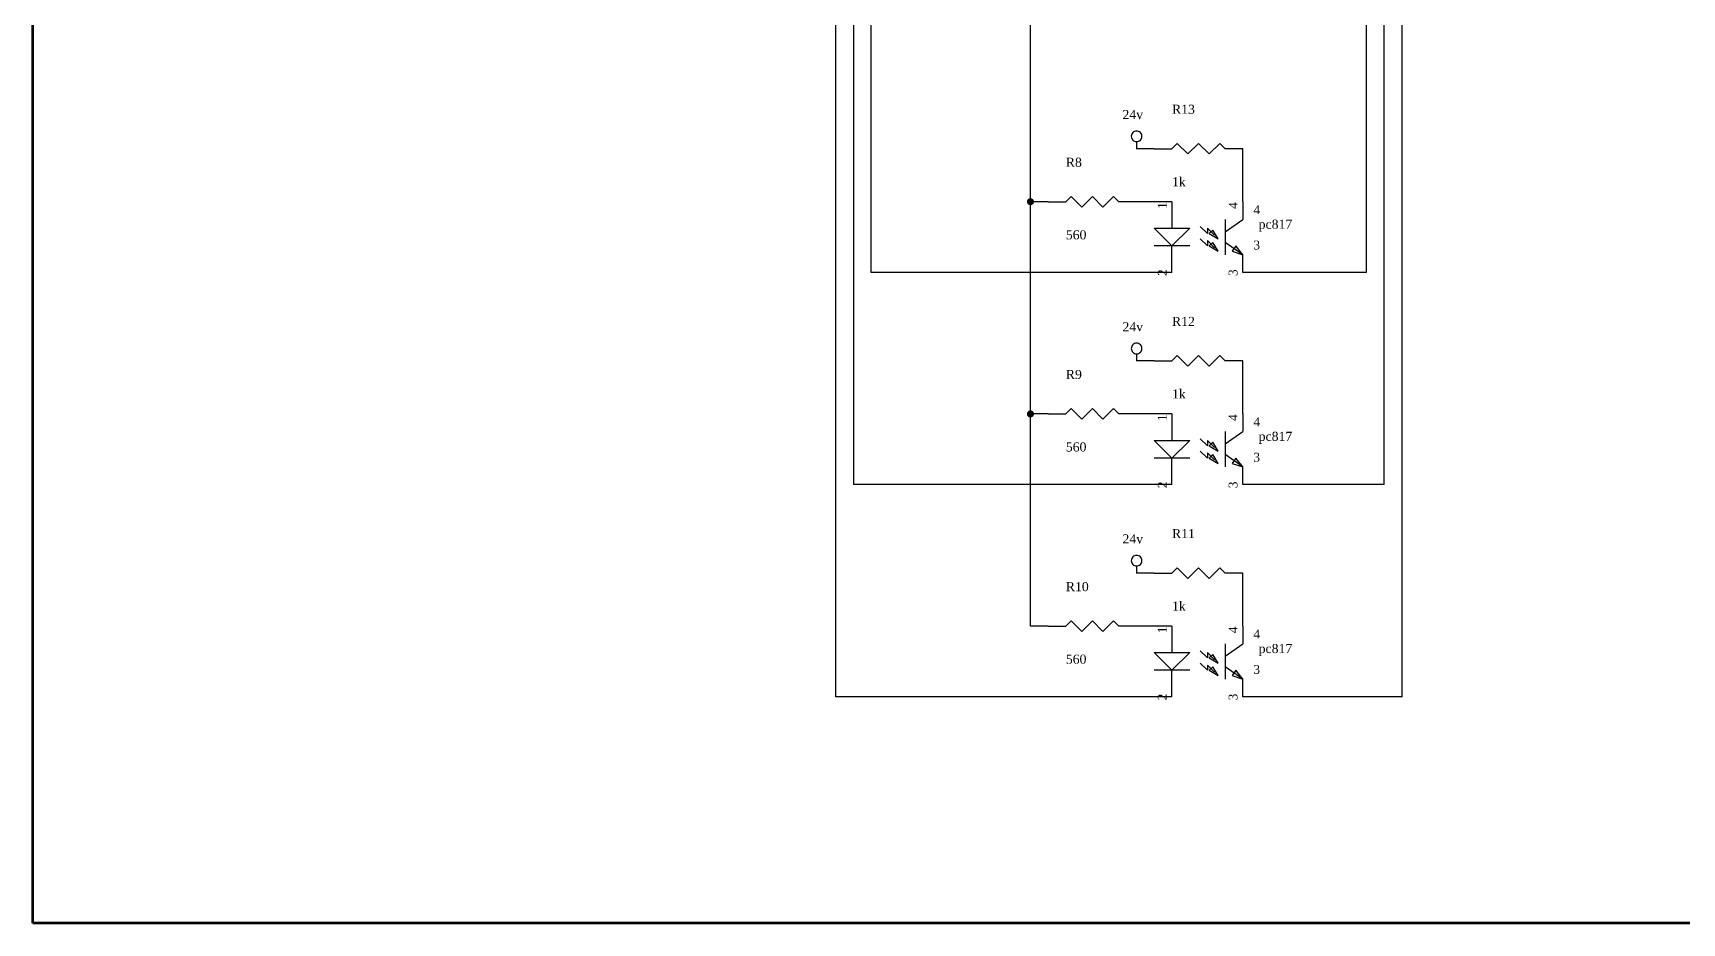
# Model space of a CAD drawing. Header units: millimetres. Extents: x 1065 to 3947, y -2666 to -625.
# Drawn here: x 1064.6 to 1362.8, y -1466.3 to -1305.2 of the extents above; entities that cross this region are included whole.
import ezdxf

# ---------------------------------------------------------------- set-up
doc = ezdxf.new("R2010")
doc.units = ezdxf.units.MM
doc.layers.add('net dam', color=7, linetype='Continuous', lineweight=35)
for name, color, linetype in [('PARTS', 7, 'Continuous'), ('PARTTEXT', 7, 'Continuous'), ('WIRE', 7, 'Continuous')]:
    doc.layers.add(name, color=color, linetype=linetype)
doc.styles.get("Standard").update_dxf_attribs({"font": 'times_0.ttf'})

msp = doc.modelspace()

# ---------------------------------------------------------------- linework, layer by layer
at = {"layer": 'net dam', "color": 7, "lineweight": 60}
msp.add_lwpolyline([(1064.5699, -1466.3459), (1064.5699, -625.3459), (2253.5699, -625.3459), (2253.5699, -1466.3459), (1064.5699, -1466.3459)], close=True, dxfattribs=at)
at = {"layer": 'PARTS'}
for p, q in [((1267.3892, -1326.1889), (1270.5896, -1326.1889)), ((1283.3912, -1326.1889), (1280.1908, -1326.1889)), ((1248.1868, -1335.7901), (1251.3872, -1335.7901)), ((1264.1888, -1335.7901), (1260.9884, -1335.7901)), ((1270.5896, -1335.7901), (1270.5896, -1338.9905)), ((1283.3912, -1335.7901), (1283.3912, -1338.9905)), ((1270.5896, -1348.5917), (1270.5896, -1345.3913)), ((1283.3912, -1348.5917), (1283.3912, -1345.3913)), ((1267.3892, -1364.5937), (1270.5896, -1364.5937)), ((1283.3912, -1364.5937), (1280.1908, -1364.5937)), ((1248.1868, -1374.1949), (1251.3872, -1374.1949)), ((1264.1888, -1374.1949), (1260.9884, -1374.1949)), ((1270.5896, -1374.1949), (1270.5896, -1377.3953)), ((1283.3912, -1374.1949), (1283.3912, -1377.3953)), ((1270.5896, -1386.9965), (1270.5896, -1383.7961)), ((1283.3912, -1386.9965), (1283.3912, -1383.7961)), ((1267.3892, -1402.9985), (1270.5896, -1402.9985)), ((1283.3912, -1402.9985), (1280.1908, -1402.9985)), ((1248.1868, -1412.5997), (1251.3872, -1412.5997)), ((1264.1888, -1412.5997), (1260.9884, -1412.5997)), ((1270.5896, -1412.5997), (1270.5896, -1415.8001)), ((1283.3912, -1412.5997), (1283.3912, -1415.8001)), ((1270.5896, -1425.4013), (1270.5896, -1422.2009)), ((1283.3912, -1425.4013), (1283.3912, -1422.2009))]:
    msp.add_line(p, q, dxfattribs=at)
for points in [[(1265.149, -1323.9486, 0.0985), (1265.0759, -1323.5812, 0.0985), (1264.8677, -1323.2697, 0.0985), (1264.5563, -1323.0616, 0.0985), (1264.1888, -1322.9885, 0.0985), (1263.8214, -1323.0616, 0.0985), (1263.51, -1323.2697, 0.0985), (1263.3018, -1323.5812, 0.0985), (1263.2287, -1323.9486, 0.0985), (1263.3018, -1324.316, 0.0985), (1263.51, -1324.6275, 0.0985), (1263.8214, -1324.8357, 0.0985), (1264.1888, -1324.9087, 0.0985), (1264.5563, -1324.8357, 0.0985), (1264.8677, -1324.6275, 0.0985), (1265.0759, -1324.316, 0.0985)], [(1265.149, -1362.3534, 0.0985), (1265.0759, -1361.986, 0.0985), (1264.8677, -1361.6745, 0.0985), (1264.5563, -1361.4664, 0.0985), (1264.1888, -1361.3933, 0.0985), (1263.8214, -1361.4664, 0.0985), (1263.51, -1361.6745, 0.0985), (1263.3018, -1361.986, 0.0985), (1263.2287, -1362.3534, 0.0985), (1263.3018, -1362.7208, 0.0985), (1263.51, -1363.0323, 0.0985), (1263.8214, -1363.2405, 0.0985), (1264.1888, -1363.3135, 0.0985), (1264.5563, -1363.2405, 0.0985), (1264.8677, -1363.0323, 0.0985), (1265.0759, -1362.7208, 0.0985)], [(1265.149, -1400.7582, 0.0985), (1265.0759, -1400.3908, 0.0985), (1264.8677, -1400.0793, 0.0985), (1264.5563, -1399.8712, 0.0985), (1264.1888, -1399.7981, 0.0985), (1263.8214, -1399.8712, 0.0985), (1263.51, -1400.0793, 0.0985), (1263.3018, -1400.3908, 0.0985), (1263.2287, -1400.7582, 0.0985), (1263.3018, -1401.1256, 0.0985), (1263.51, -1401.4371, 0.0985), (1263.8214, -1401.6453, 0.0985), (1264.1888, -1401.7183, 0.0985), (1264.5563, -1401.6453, 0.0985), (1264.8677, -1401.4371, 0.0985), (1265.0759, -1401.1256, 0.0985)]]:
    msp.add_lwpolyline(points, format="xyb", close=True, dxfattribs=at)
for points in [[(1264.1888, -1324.9087), (1264.1888, -1326.1889)], [(1270.5896, -1326.1889), (1271.5498, -1325.2288)], [(1271.5498, -1325.2288), (1273.47, -1327.149)], [(1273.47, -1327.149), (1275.3902, -1325.2288)], [(1275.3902, -1325.2288), (1277.3105, -1327.149)], [(1277.3105, -1327.149), (1279.2307, -1325.2288)], [(1279.2307, -1325.2288), (1280.1908, -1326.1889)], [(1251.3872, -1335.7901), (1252.3474, -1334.83)], [(1252.3474, -1334.83), (1254.2676, -1336.7502)], [(1254.2676, -1336.7502), (1256.1878, -1334.83)], [(1256.1878, -1334.83), (1258.1081, -1336.7502)], [(1258.1081, -1336.7502), (1260.0283, -1334.83)], [(1260.0283, -1334.83), (1260.9884, -1335.7901)], [(1270.5896, -1338.9905), (1270.5896, -1340.5907)], [(1280.1908, -1338.9905), (1280.1908, -1345.3913)], [(1280.1908, -1341.2308), (1283.3912, -1338.9905)], [(1276.9904, -1341.5508), (1275.7103, -1340.2707)], [(1276.9904, -1340.5907), (1276.9904, -1341.5508)], [(1278.2706, -1341.8709), (1276.9904, -1340.5907)], [(1273.79, -1343.7911), (1267.3892, -1343.7911)], [(1270.5896, -1345.3913), (1270.5896, -1343.7911)], [(1276.9904, -1343.7911), (1275.7103, -1342.5109)], [(1276.9904, -1342.831), (1276.9904, -1343.7911)], [(1278.2706, -1344.1111), (1276.9904, -1342.831)], [(1283.3912, -1345.3913), (1280.1908, -1343.151)], [(1264.1888, -1363.3135), (1264.1888, -1364.5937)], [(1270.5896, -1364.5937), (1271.5498, -1363.6336)], [(1271.5498, -1363.6336), (1273.47, -1365.5538)], [(1273.47, -1365.5538), (1275.3902, -1363.6336)], [(1275.3902, -1363.6336), (1277.3105, -1365.5538)], [(1277.3105, -1365.5538), (1279.2307, -1363.6336)], [(1279.2307, -1363.6336), (1280.1908, -1364.5937)], [(1251.3872, -1374.1949), (1252.3474, -1373.2348)], [(1252.3474, -1373.2348), (1254.2676, -1375.155)], [(1254.2676, -1375.155), (1256.1878, -1373.2348)], [(1256.1878, -1373.2348), (1258.1081, -1375.155)], [(1258.1081, -1375.155), (1260.0283, -1373.2348)], [(1260.0283, -1373.2348), (1260.9884, -1374.1949)], [(1270.5896, -1377.3953), (1270.5896, -1378.9955)], [(1280.1908, -1377.3953), (1280.1908, -1383.7961)], [(1280.1908, -1379.6356), (1283.3912, -1377.3953)], [(1276.9904, -1379.9556), (1275.7103, -1378.6755)], [(1276.9904, -1382.1959), (1275.7103, -1380.9157)], [(1276.9904, -1378.9955), (1276.9904, -1379.9556)], [(1278.2706, -1380.2757), (1276.9904, -1378.9955)], [(1273.79, -1382.1959), (1267.3892, -1382.1959)], [(1270.5896, -1383.7961), (1270.5896, -1382.1959)], [(1276.9904, -1381.2358), (1276.9904, -1382.1959)], [(1278.2706, -1382.5159), (1276.9904, -1381.2358)], [(1283.3912, -1383.7961), (1280.1908, -1381.5558)], [(1264.1888, -1401.7183), (1264.1888, -1402.9985)], [(1270.5896, -1402.9985), (1271.5498, -1402.0384)], [(1271.5498, -1402.0384), (1273.47, -1403.9586)], [(1273.47, -1403.9586), (1275.3902, -1402.0384)], [(1275.3902, -1402.0384), (1277.3105, -1403.9586)], [(1277.3105, -1403.9586), (1279.2307, -1402.0384)], [(1279.2307, -1402.0384), (1280.1908, -1402.9985)], [(1251.3872, -1412.5997), (1252.3474, -1411.6396)], [(1252.3474, -1411.6396), (1254.2676, -1413.5598)], [(1254.2676, -1413.5598), (1256.1878, -1411.6396)], [(1256.1878, -1411.6396), (1258.1081, -1413.5598)], [(1258.1081, -1413.5598), (1260.0283, -1411.6396)], [(1260.0283, -1411.6396), (1260.9884, -1412.5997)], [(1270.5896, -1415.8001), (1270.5896, -1417.4003)], [(1280.1908, -1415.8001), (1280.1908, -1422.2009)], [(1280.1908, -1418.0404), (1283.3912, -1415.8001)], [(1276.9904, -1418.3604), (1275.7103, -1417.0803)], [(1276.9904, -1420.6007), (1275.7103, -1419.3205)], [(1276.9904, -1417.4003), (1276.9904, -1418.3604)], [(1278.2706, -1418.6805), (1276.9904, -1417.4003)], [(1276.9904, -1419.6406), (1276.9904, -1420.6007)], [(1278.2706, -1420.9207), (1276.9904, -1419.6406)], [(1273.79, -1420.6007), (1267.3892, -1420.6007)], [(1270.5896, -1422.2009), (1270.5896, -1420.6007)], [(1283.3912, -1422.2009), (1280.1908, -1419.9606)]]:
    msp.add_lwpolyline(points, dxfattribs=at)
for points in [[(1270.5896, -1343.7911), (1267.3892, -1340.5907), (1273.79, -1340.5907), (1270.5896, -1343.7911)], [(1278.9107, -1342.5109), (1277.9506, -1340.9107), (1277.3105, -1341.5508), (1278.9107, -1342.5109)], [(1278.9107, -1344.7512), (1277.9506, -1343.151), (1277.3105, -1343.7911), (1278.9107, -1344.7512)], [(1283.3912, -1345.3913), (1282.1111, -1343.7911), (1281.471, -1344.7512), (1283.3912, -1345.3913)], [(1270.5896, -1382.1959), (1267.3892, -1378.9955), (1273.79, -1378.9955), (1270.5896, -1382.1959)], [(1278.9107, -1380.9157), (1277.9506, -1379.3155), (1277.3105, -1379.9556), (1278.9107, -1380.9157)], [(1278.9107, -1383.156), (1277.9506, -1381.5558), (1277.3105, -1382.1959), (1278.9107, -1383.156)], [(1283.3912, -1383.7961), (1282.1111, -1382.1959), (1281.471, -1383.156), (1283.3912, -1383.7961)], [(1270.5896, -1420.6007), (1267.3892, -1417.4003), (1273.79, -1417.4003), (1270.5896, -1420.6007)], [(1278.9107, -1419.3205), (1277.9506, -1417.7203), (1277.3105, -1418.3604), (1278.9107, -1419.3205)], [(1278.9107, -1421.5608), (1277.9506, -1419.9606), (1277.3105, -1420.6007), (1278.9107, -1421.5608)], [(1283.3912, -1422.2009), (1282.1111, -1420.6007), (1281.471, -1421.5608), (1283.3912, -1422.2009)]]:
    msp.add_lwpolyline(points, close=True, dxfattribs=at)
at = {"layer": 'WIRE'}
for points in [[(1216.1828, -1348.5917), (1216.1828, -1207.7741)], [(1212.9824, -1210.9745), (1212.9824, -1386.9965)], [(1209.782, -1425.4013), (1209.782, -1214.1749)], [(1305.794, -1348.5917), (1305.794, -1233.3773)], [(1308.9944, -1386.9965), (1308.9944, -1236.5777)], [(1312.1948, -1425.4013), (1312.1948, -1239.7781)], [(1244.9864, -1335.7901), (1244.9864, -1287.7841)], [(1267.3892, -1326.1889), (1264.1888, -1326.1889)], [(1283.3912, -1335.7901), (1283.3912, -1326.1889)], [(1248.1868, -1335.7901), (1244.9864, -1335.7901)], [(1244.9864, -1374.1949), (1244.9864, -1335.7901)], [(1270.5896, -1335.7901), (1264.1888, -1335.7901)], [(1270.5896, -1348.5917), (1216.1828, -1348.5917)], [(1305.794, -1348.5917), (1283.3912, -1348.5917)], [(1267.3892, -1364.5937), (1264.1888, -1364.5937)], [(1283.3912, -1374.1949), (1283.3912, -1364.5937)], [(1248.1868, -1374.1949), (1244.9864, -1374.1949)], [(1244.9864, -1412.5997), (1244.9864, -1374.1949)], [(1270.5896, -1374.1949), (1264.1888, -1374.1949)], [(1270.5896, -1386.9965), (1212.9824, -1386.9965)], [(1308.9944, -1386.9965), (1283.3912, -1386.9965)], [(1267.3892, -1402.9985), (1264.1888, -1402.9985)], [(1283.3912, -1412.5997), (1283.3912, -1402.9985)], [(1248.1868, -1412.5997), (1244.9864, -1412.5997)], [(1270.5896, -1412.5997), (1264.1888, -1412.5997)], [(1270.5896, -1425.4013), (1209.782, -1425.4013)], [(1312.1948, -1425.4013), (1283.3912, -1425.4013)]]:
    msp.add_lwpolyline(points, dxfattribs=at)
at = {"layer": 'WIRE', "const_width": 0.6401}
for points in [[(1244.6664, -1335.7901, 1), (1245.3065, -1335.7901, 1)], [(1244.6664, -1374.1949, 1), (1245.3065, -1374.1949, 1)]]:
    msp.add_lwpolyline(points, format="xyb", close=True, dxfattribs=at)

# ---------------------------------------------------------------- texts
at = {"layer": 'PARTS'}
for s, p in [('1', (1269.6295, -1337.0703)), ('4', (1282.4311, -1337.0703)), ('2', (1269.6295, -1349.2318)), ('3', (1282.4311, -1349.2318)), ('1', (1269.6295, -1375.4751)), ('4', (1282.4311, -1375.4751)), ('2', (1269.6295, -1387.6366)), ('3', (1282.4311, -1387.6366)), ('1', (1269.6295, -1413.8799)), ('4', (1282.4311, -1413.8799)), ('2', (1269.6295, -1426.0414)), ('3', (1282.4311, -1426.0414))]:
    msp.add_text(s, height=1.6002, rotation=90, dxfattribs=at).set_placement(p)
for s, p in [('4', (1285.3115, -1338.0304)), ('3', (1285.3115, -1344.4312)), ('4', (1285.3115, -1376.4352)), ('3', (1285.3115, -1382.836)), ('4', (1285.3115, -1414.84)), ('3', (1285.3115, -1421.2408))]:
    msp.add_text(s, height=1.6002, dxfattribs=at).set_placement(p)
at = {"layer": 'PARTTEXT'}
for s, p in [('R13', (1270.5896, -1319.8709)), ('24v', (1261.6285, -1320.831)), ('R8', (1251.3872, -1329.4721)), ('1k', (1270.5896, -1332.9925)), ('pc817', (1286.2716, -1340.6735)), ('560', (1251.3872, -1342.5937)), ('R12', (1270.5896, -1358.2757)), ('24v', (1261.6285, -1359.2358)), ('R9', (1251.3872, -1367.8769)), ('1k', (1270.5896, -1371.3973)), ('pc817', (1286.2716, -1379.0783)), ('560', (1251.3872, -1380.9985)), ('R11', (1270.5896, -1396.6805)), ('24v', (1261.6285, -1397.6406)), ('R10', (1251.3872, -1406.2817)), ('1k', (1270.5896, -1409.8021)), ('pc817', (1286.2716, -1417.4831)), ('560', (1251.3872, -1419.4033))]:
    msp.add_text(s, height=1.64518, dxfattribs=at).set_placement(p)

doc.saveas('drawing.dxf')
